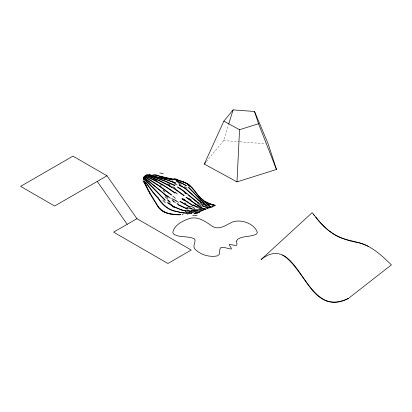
<?xml version="1.0" encoding="UTF-8"?>
<svg xmlns="http://www.w3.org/2000/svg" width="412" height="412" viewBox="0 0 412 412"><rect width="100%" height="100%" fill="white"/><g stroke="black" fill="none" stroke-linecap="round" stroke-linejoin="round"><path stroke-width="0.31" stroke-dasharray="2.06 1.54" d="M206.314 161.612L223.587 140.6L228.531 124.625M223.587 140.6L239.511 141.79M240.15 141.841L265.632 143.747"/><path stroke-width="0.62" d="M171.583 194.845L161.937 187.573L148.135 178.55L144.385 176.413L143.633 177.371L143.87 178.226M236.988 181.893L239.542 129.723L223.834 121.149L204.306 164.058L236.988 181.893L276.467 169.456L268.181 143.937L254.534 111.482L233.099 109.875L223.834 121.149M194.454 213.689L194.479 213.406M144.025 177.263L165.99 195.19M195.86 213.05L195.937 212.767M228.722 124.012L233.099 109.875M146.353 175.378L144.385 176.413M197.487 212.345L197.595 212.067M151.951 174.982A4.965 3.533 21.8 0 0 155.983 175.419L156.091 175.141L163.796 177.078M199.439 211.305L199.3 211.577A1.514 1.107 -18.4 0 1 197.564 212.113M201.267 210.764L201.453 210.501M204.306 164.058L205.511 162.591M203.585 209.667L203.368 209.914A1.782 1.293 -22.9 0 1 201.427 210.547M151.781 175.239A1.828 1.324 17 0 1 149.736 174.992L149.52 175.229L150.437 175.45M147.676 175.352L147.934 175.115A1.313 0.978 -0.5 0 0 149.556 175.275M207.864 208.158L208.122 207.931M212.607 206.391L212.87 206.165M210.481 207.045L210.213 207.272A2.014 1.463 -22.2 0 1 208.101 207.978A54.564 44.558 -59.7 0 1 204.007 206.257L202.452 205.418M314.557 215.672L312.157 212.659L261.017 259.627C290.156 236.107 301.641 286.664 321.005 298.128A24.457 14.121 60 0 0 323.327 299.545C331.248 303.927 340.878 302.099 348.629 298.288L391.4 264.854C381.78 255.558 371.475 245.65 358.033 242.493C340.276 239.866 326.149 231.59 315.674 217.036M107.002 175.785L54.636 206.015L20.6 186.368L72.965 156.133L107.002 175.785L136.928 218.679L191.23 250.027L167.9 263.5L113.599 232.152L136.928 218.679M348.629 298.288C315.34 316.442 304.432 268.382 282.498 254.956M239.542 129.723L258.515 123.744L276.467 169.456M143.737 179.493L144.138 179.395M187.939 214.42L187.651 214.446M182.98 214.75L182.691 214.76M182.856 214.472L182.593 214.482M191.946 212.994L186.363 212.932M191.858 213.277L186.754 213.241M181.033 214.523L180.683 214.528M180.466 214.534L179.72 214.534M180.296 214.817L179.555 214.817M179.555 214.534L179.029 214.534M179.467 214.817L178.741 214.812M178.865 214.528L178.113 214.513M178.726 214.812L177.912 214.796M177.907 214.508L177.17 214.487M177.896 214.791L177.278 214.776M177.114 214.765L176.357 214.734M177.083 214.482L176.449 214.451M176.346 214.446L174.812 214.343M176.254 214.729L175.527 214.683M193.516 212.309L189.484 211.923M193.14 212.005L189.623 211.65M175.44 214.678L174.698 214.621M174.719 214.333L173.993 214.266M174.667 214.616L173.869 214.544M173.895 214.261L173.153 214.178M173.771 214.534L172.947 214.441M173.061 214.168L172.324 214.07M172.937 214.441L172.165 214.338M172.298 214.07L171.531 213.957M172.139 214.338L170.573 214.085M171.444 213.941L170.635 213.802M194.428 211.047L191.982 210.527M170.62 213.797L169.023 213.457M170.475 214.065L169.744 213.921M170.625 178.849L166.185 177.927M170.63 178.854L173.158 179.38M173.236 179.091L166.386 177.675M173.287 179.107L175.831 179.673M173.21 179.39L176.588 180.152M160.124 176.995L168.544 178.741M159.892 177.248L168.281 178.983M169.662 213.9L168.946 213.74M166.376 177.67L165.408 177.454M193.12 210.486L192.141 210.264M165.197 177.407L164.877 177.335M165.001 177.665L164.579 177.567M175.847 179.673L176.671 179.869M164.63 177.273L163.811 177.078M176.691 179.874L177.464 180.059M176.604 180.157L177.381 180.348M149.747 174.982L150.658 175.203M169.013 213.457L168.25 213.262M168.874 213.725L166.525 213.035M177.531 180.075L178.339 180.281M177.443 180.363L179.889 181.002M163.389 177.278L162.004 176.928M213.967 204.991L215.28 205.294L213.704 205.222M155.983 175.419L159.418 176.274M213.941 204.985L213.318 204.826M159.429 176.274L161.988 176.928M213.684 205.217L213.061 205.052M178.36 180.286L179.163 180.492M154.382 176.145L166.829 179.683L175.97 183.036M154.155 176.393L166.592 179.931L175.728 183.273M197.523 210.022L193.794 208.858M179.189 180.502L180.786 180.945M213.282 204.815L212.68 204.651M175.775 211.222L171.407 209.811L168.25 208.297M213.025 205.042L212.422 204.877M175.6 211.485C168.302 210.058 162.452 205.037 158.476 198.95M168.23 213.251L167.483 213.035M179.915 181.007L181.429 181.46M212.628 204.635L212.046 204.46M212.376 204.862L211.794 204.687M180.817 180.956L181.543 181.177M152.162 176.259L164.692 180.775L174.987 185.41M211.989 204.445L211.423 204.264M211.737 204.671L211.171 204.491M167.463 213.03L165.974 212.504M181.61 181.203L183.093 181.707M152.764 176.758L154.495 177.32M181.501 181.486L182.954 181.986M181.687 209.821L173.725 206.52L167.772 202.477M181.512 210.084L173.967 207.009M211.356 204.244L210.805 204.053M211.104 204.47L210.558 204.28M154.495 177.32L165.722 181.532L174.729 185.642M176.418 181.239L181.78 183.34L186.142 185.735M176.712 181.017L182.083 183.134L186.466 185.544M166.505 213.03L165.778 212.757M210.733 204.028L210.172 203.827M210.481 204.254L209.878 204.038M200.021 208.621L192.25 204.996L183.093 198.96M193.995 208.601L194.454 208.766M187.326 208.802L177.783 204.306M187.146 209.064L177.999 204.81M183.134 181.723L183.809 181.98M150.205 176.635L160.397 180.992L171.068 186.435M182.995 182.001L183.664 182.258M210.151 203.816L209.595 203.605M209.868 204.033L209.332 203.827M209.548 205.068L206.427 203.755M150.318 177L160.51 181.398L170.8 186.657M209.275 205.289L206.134 203.961M144.859 176.012C155.494 180.513 165.552 186.42 174.925 193.156M183.855 181.996L184.504 182.264M209.569 203.595L209.018 203.368M183.711 182.274L184.978 182.815M165.701 212.726L165.021 212.443M209.203 203.775L208.766 203.595M165.897 212.474L165.227 212.19M208.92 203.327L208.364 203.085M208.673 203.554L208.101 203.307M184.55 182.284L185.143 182.542M206.937 206.005L203.842 204.465M208.029 203.276L207.607 203.08M164.944 212.407L164.28 212.092M208.276 203.049L207.844 202.848M165.155 212.154L164.496 211.84M206.803 205.603L204.105 204.239M185.215 182.573L185.797 182.851M185.05 182.846L185.621 183.119M190.339 207.097L180.085 201.262M190.133 207.349L179.848 201.509M207.581 203.07L207.025 202.797M207.705 202.781L207.257 202.56M368.519 246.489C357.23 240.505 343.484 240.989 332.808 233.599C325.166 228.382 319.079 221.27 313.316 214.122M185.848 182.877L186.399 183.155M185.673 183.144L186.219 183.422M203.76 206.458L202.575 205.856M199.676 206.639L200.083 206.845M200.335 206.608L199.109 205.979A66.976 57.278 -60.3 0 1 195.901 204.177M207.231 202.544L206.695 202.266M206.901 202.735L206.489 202.524M164.208 212.056L163.559 211.711M179.22 184.55L186.445 189.144L201.308 202.39M178.973 184.782L184.694 188.227L191.374 193.928M164.429 211.809L163.785 211.464M186.456 183.185L187.532 183.788M206.417 202.488L205.979 202.251M186.275 183.453L186.791 183.731M206.664 202.256L206.227 202.014M144.051 176.599L158.198 185.415L171.31 195.077M192.852 205.712L182.84 199.202M205.866 202.184L205.454 201.947M206.108 201.952L205.655 201.689M163.497 211.675L162.864 211.305M163.724 211.433L163.101 211.062M186.847 183.767L187.336 184.051M177.253 187.012L181.795 189.917L187.079 194.093M172.643 206.294L167.524 202.73M177.86 186.981L183.613 190.844L198.759 203.065M205.439 201.942L204.893 201.612M205.598 201.653L205.186 201.401M168.24 208.292L163.471 204.517L156.957 196.57M187.594 183.824L188.057 184.113M173.874 188.057L184.226 195.499M173.601 188.279L183.958 195.736M187.393 184.087L187.851 184.375M205.171 201.396L204.676 201.082M204.836 201.576L204.434 201.324M162.807 211.268L162.194 210.872M163.044 211.026L162.441 210.63M195.685 204.357L186.039 197.369M188.13 184.154L188.583 184.452M195.937 204.115L186.301 197.132M187.918 184.416L188.366 184.715M204.264 201.21L203.94 200.994M188.645 184.494L189.072 184.797M203.832 200.922L203.456 200.659M204.095 200.69L203.698 200.412M162.143 210.836L161.55 210.408M188.428 184.756L188.851 185.06M162.39 210.594L161.813 210.177M203.554 202.096L201.19 200.191M203.24 202.292L200.85 200.371M173.081 201.648L173.467 201.921M173.318 201.391L173.699 201.669M203.337 200.572L202.956 200.289M203.58 200.325L203.209 200.052M189.134 184.844L189.546 185.153M188.912 185.106L189.319 185.415M198.146 203.044L188.382 195.154M175.198 192.929C165.856 186.224 155.69 180.25 145.184 175.821M202.822 200.191L202.493 199.933M161.504 210.377L160.938 209.929M203.121 199.985L202.735 199.681M201.035 202.622L191.379 193.928M161.767 210.141L160.644 209.203M189.613 185.199C194.258 188.933 196.838 194.572 201.319 198.481M143.633 177.371L160.773 191.091L167.957 197.492M189.381 185.462L189.767 185.776M202.4 199.866L201.118 198.78M202.658 199.624L202.354 199.377M202.266 199.305L201.396 198.553M160.901 209.893L160.361 209.43M189.829 185.827L192.177 188.181M188.784 187.285L201.128 200.139M188.444 187.465L200.793 200.314M201.077 198.749L199.078 196.771M168.23 197.255L165.99 195.19M160.325 209.399L159.81 208.915M160.608 209.172L160.103 208.688M159.784 208.884L159.3 208.39M160.077 208.663L159.604 208.173M164.98 200.376L143.556 178.324L143.937 178.19L165.253 200.129M199.022 196.709L193.542 189.85M159.274 208.359L158.816 207.849M159.578 208.142L158.28 206.556M156.951 196.565L153.007 191.956L145.596 181.862M192.193 188.202L192.831 188.959M158.795 207.823L157.951 206.757M157.791 198.11L152.857 192.389L145.204 181.975M192.893 189.041L193.506 189.808M157.935 206.736L149.608 193.166M158.265 206.541L155.916 202.817M97.247 181.414L127.174 224.308M155.911 202.807L149.999 193.048M149.989 193.027L149.499 192.131M149.597 193.151L148.377 190.869M149.489 192.11L149.257 191.678M149.242 191.652L147.11 187.47M148.361 190.838L147.903 189.937M146.342 185.956L146.121 185.513M146.373 186.013L146.595 186.451M146.62 186.502L147.089 187.424M147.882 189.906L147.424 189M145.946 186.054L145.719 185.606M145.972 186.106L146.44 187.038M146.466 187.089L147.408 188.959M146.09 185.457L145.869 185.009M145.694 185.555L145.467 185.096M145.843 184.952L145.621 184.488M145.415 184.983L145.22 184.576M145.194 184.519L144.978 184.04M145.596 184.432L145.385 183.953M144.952 183.984L144.741 183.484M145.364 183.896L145.158 183.397M144.72 183.438L144.303 182.315M145.137 183.35L144.942 182.825M144.926 182.779L144.736 182.233M144.725 182.197C144.736 181.393 143.742 180.441 144.102 181.682M144.293 182.284L144.107 181.697M254.534 111.482L258.515 123.744M154.448 177.031A61.918 21.836 6 0 1 150.256 175.878M157.296 175.239A62.361 19.518 7.1 0 1 153.506 174.276M147.578 174.286A66.43 34.289 41.2 0 1 151.853 175.373M147.717 175.435A1.2 0.86 -26.8 0 1 146.389 175.352M147.99 176.089A67.372 33.707 40 0 1 151.328 177.006M146.152 174.719A67.975 36.508 51.9 0 1 150.03 175.919M145.951 175.193A68.536 36.699 51.6 0 1 150.21 176.557M144.123 179.318A3.584 0.464 80.2 0 1 143.561 178.427M146.394 180.374A53.292 27.872 -80.9 0 1 145.091 177.819M144.339 180.919A4.753 0.5 81.5 0 1 143.737 179.581M144.514 183.263A53.514 30.004 -75.9 0 1 142.892 180.889M195.834 213.04A1.154 0.86 -8.9 0 1 194.443 213.473M197.096 215.322A42.992 25.518 8.6 0 1 192.754 215.656M197.472 212.335A1.334 0.984 -14.6 0 1 195.906 212.829M194.624 210.383A43.487 20.873 5.5 0 1 191.024 210.522M197.878 213.55A37.94 28.747 23 0 1 193.758 213.596M197.188 210.831A37.827 26.069 18.8 0 1 192.914 210.702M199.398 212.103A35.319 28.876 39.9 0 1 194.443 211.629M201.262 210.759A1.663 1.21 -21 0 1 199.418 211.351M199.624 212.381A35.777 30.133 42.6 0 1 193.084 211.737M201.293 211.099A37.441 30.38 53.4 0 1 197.513 210.398M201.422 210.156A37.24 29.571 50.4 0 1 197.729 209.389M203.353 210.233A43.739 35.494 68.2 0 1 199.753 209.229M203.564 209.708A1.88 1.36 -23.7 0 0 205.567 209.038L205.82 208.807A1.957 1.416 -23.5 0 0 207.854 208.158M203.6 209.332A43.461 34.66 64.9 0 1 200.072 208.251M205.537 209.203A51.778 43.095 -86.4 0 1 200.005 207.071M205.732 209.188A51.402 43.25 -81.5 0 1 200.103 207.272M207.998 207.844A54.987 44.635 -54.8 0 1 203.842 206.299M210.65 206.51A59.416 44.954 -38.9 0 1 207.344 205.377M212.592 206.386A2.055 1.504 -19.6 0 1 210.455 207.097M210.105 207.71A59.534 46.247 -46.6 0 1 206.479 206.098M213.328 205.207A70.529 50.099 -35 0 1 209.991 204.259M215.002 205.516A2.091 1.54 -15.3 0 1 212.85 206.227M212.201 207.262A70.225 51.588 -41.2 0 1 208.93 206M205.712 204.316A36.534 24.251 -24.5 0 1 202.946 202.591M187.676 184.797A46.062 27.583 -20.3 0 1 189.695 186.801M171.181 181.481A52.314 26.378 3.6 0 1 174.904 182.547M168.549 178.674A59.833 34.556 0.8 0 1 172.633 179.709M156.715 180.405A61.398 27.321 3.9 0 1 152.126 179.184M163.343 173.71A61.11 19.941 6.8 0 1 159.81 172.952M168.374 179.086A60.204 34.103 1.2 0 1 172.407 180.095M173.982 178.375A52.412 29.607 1.3 0 1 178.051 179.694M184.535 186.713A46.216 25.312 -10.2 0 1 187.043 188.196M206.736 203.415A36.21 23.35 -21 0 1 203.899 201.89M203.533 204.764A41.19 29.37 -25.6 0 1 200.773 202.838M174.044 183.628A32.744 8.935 13.4 0 1 177.155 184.988M150.478 175.486A74.969 15.661 21 0 1 154.191 176.429M151.013 175.497A74.582 15.527 21 0 1 154.696 176.439M177.778 182.634A33.166 10.897 10.9 0 1 181.074 184.319M204.383 203.971A40.85 28.577 -22.4 0 1 201.556 202.194M202.071 206.52A54.178 43.322 -42.8 0 1 197.817 203.399M185.951 193.856A73.506 7.256 34.5 0 1 184.648 192.77M179.297 185.209A46.839 15.594 10.6 0 1 181.687 186.796M150.756 175.378A70.982 37.137 41.6 0 1 152.492 175.888M169.306 186.044A48.25 12.175 15.4 0 1 172.02 187.326M202.627 205.186A53.38 41.803 -34.5 0 1 198.914 202.905M199.753 206.489A65.261 55.584 -70.6 0 1 195.87 204.038M177.309 193.918A70.37 11.727 31.4 0 1 175.213 192.1M172.613 186.641A65.57 17.963 15.6 0 1 175.404 188.32M170.161 186.445A65.93 17.103 16.5 0 1 172.963 188.037M196.462 201.272A69.685 6.618 34.4 0 1 194.788 200.021M200.041 207.483A48.863 39.222 65.9 0 1 196.668 205.938M196.581 206.603A65.065 56.3 84 0 1 193.249 204.779M175.471 198.342A58.499 17.01 26.4 0 1 172.813 196.05M161.123 186.013A52.659 6.999 32.5 0 1 160.587 184.87M186.677 207.385A52.257 3.141 40.5 0 1 188.083 208.539M167.772 183.793A52.221 9.182 46.2 0 1 170.141 185.045M196.998 207.045A52.113 1.236 38.9 0 1 196.292 206.469M191.178 200.005A57.896 9.96 30.9 0 1 189.118 198.558M194.093 207.725A56.315 49.641 68 0 1 190.555 206.134M175.404 202.658A47.632 21.522 20.5 0 1 172.134 200.052M170.444 198.265A39.892 11.031 27.1 0 1 167.576 195.633M164.944 192.09A38.589 4.388 33.5 0 1 163.116 190.226M185.946 203.744A38.409 1.148 37.4 0 1 184.797 202.848M183.979 200.371A39.279 5.418 32.5 0 1 181.898 198.888M184.787 200.088A47.066 14.796 25.7 0 1 182.114 198.332M193.748 209.523A55.944 51.382 85.1 0 1 189.989 208.117M197.647 210.826A40.917 34.829 60.2 0 1 194.279 209.899M192.219 209.147A49.28 44.331 53.5 0 1 187.568 207.576M174.776 207.329A39.449 26.296 12 0 1 169.929 203.775M170.352 202.055A30.632 12.617 22.9 0 1 167.705 199.779M167.576 199.078A29.798 7.967 28.8 0 1 165.073 196.653M173.941 200.155A29.535 5.402 32.8 0 1 171.639 198.306M176.202 201.005A30.04 8.734 27.9 0 1 173.952 199.393M178.535 202.333A36.699 17.489 20.5 0 1 175.914 200.69M178.175 203.976A42.142 26.368 14.1 0 1 176.923 203.229M191.966 211.289A48.868 46.412 78.3 0 1 187.002 209.95M189.546 211.207A46.922 43.94 45.7 0 1 185.601 210.419M185.524 210.908A52.499 50.985 71 0 1 181.615 209.765M173.787 207.215A30.385 22.263 9.8 0 1 172.453 206.489M165.372 202.822A24.514 10.156 25.2 0 1 162.889 200.175M170.058 202.426A24.205 7.339 30.8 0 1 167.725 200.423M185.585 211.068A51.994 50.964 -76.9 0 1 181.625 210.022M189.566 212.262A46.505 44.862 62.6 0 1 185.503 211.567M186.765 212.571A52.566 50.176 34.1 0 1 183.747 212.309M183.685 212.958A52.551 51.618 58.1 0 1 179.637 212.345M179.637 212.268A57.392 56.629 69.7 0 1 175.661 211.32M158.028 197.554A71.889 40.829 -83.5 0 1 158.723 198.373M179.766 212.118A56.944 56.351 -58.4 0 1 175.78 211.253M183.809 212.783A52.061 51.237 62 0 1 179.771 212.19M186.353 213.344A51.799 50.645 50.6 0 1 183.793 213.159M236.643 241.072L236.967 244.419L236.591 245.258L235.37 245.428L229.433 244.383L229.366 245.171L231.462 248.493L231.065 249.095L223.304 247.303L221.017 247.432L219.998 248.879L219.241 254.446L217.433 255.888C209.394 257.479 199.815 254.781 194.423 248.462C192.919 245.583 195.376 242.725 195.036 239.81L194.521 238.991C188.047 235.396 179.411 238.301 173.354 233.784L172.798 232.404C174.312 224.937 182.567 220.95 189.201 218.648C197.266 215.883 204.774 221.11 211.14 225.446C218.164 231.245 225.781 225.137 232.332 222.063C240.855 218.762 254.637 223.551 257.376 232.589L256.305 234.212C250.419 237.183 243.029 235.551 237.497 239.387L236.643 241.072"/></g></svg>
